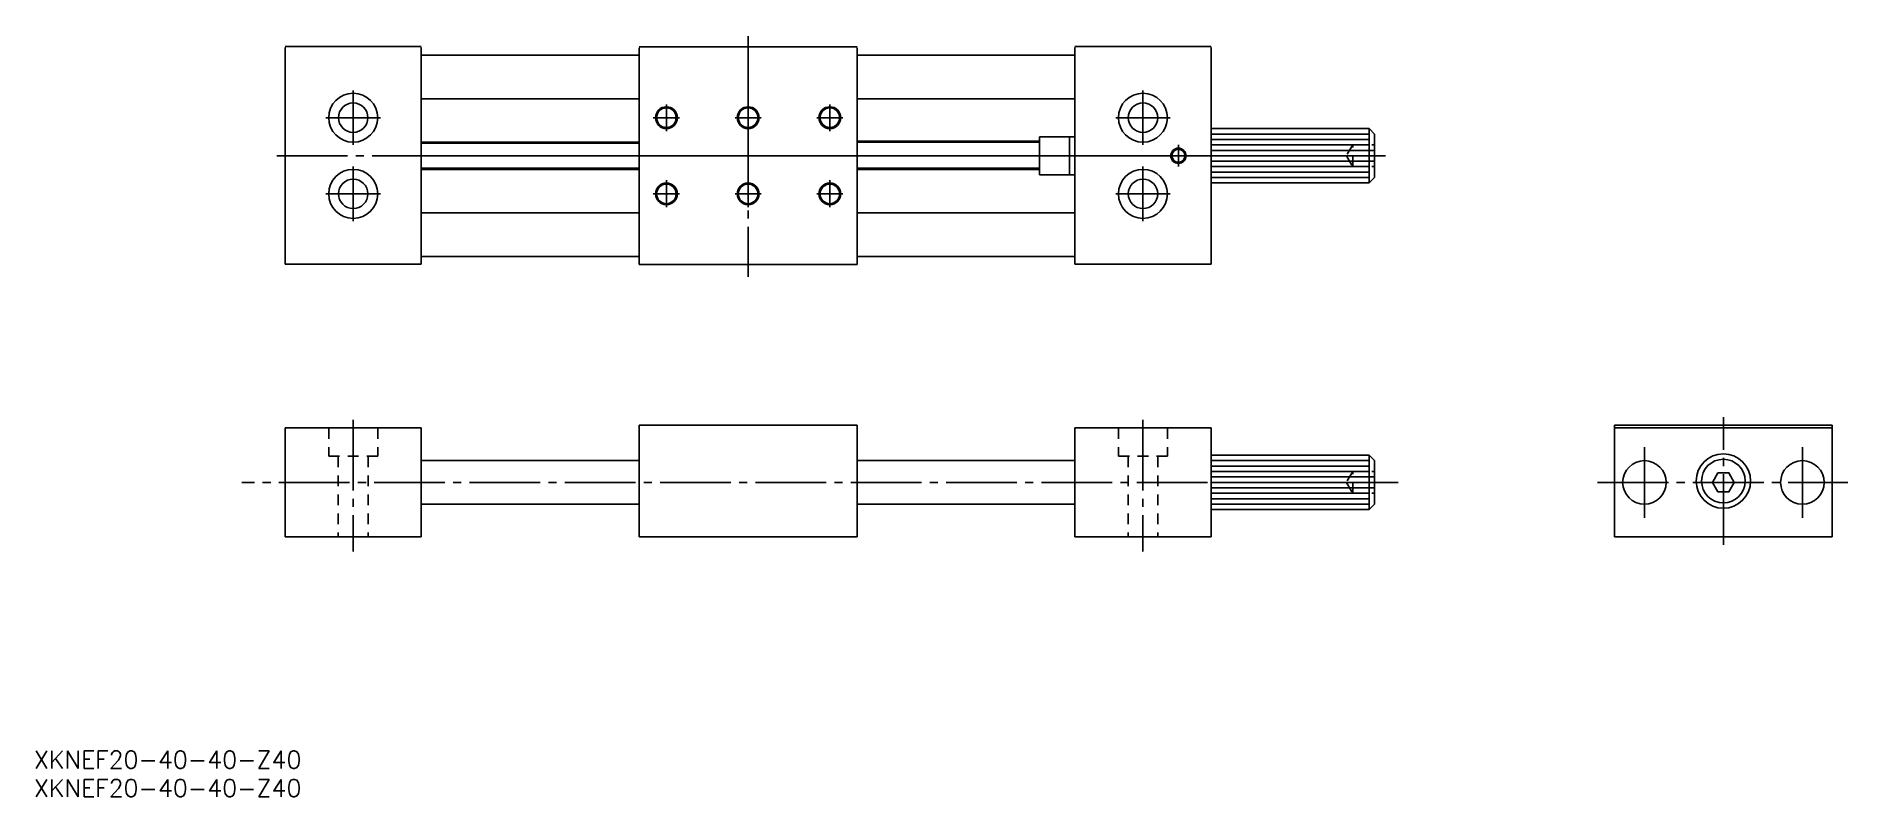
# Model space of a CAD drawing. Extents: x -36 to 297, y 20 to 159.
import ezdxf

# ---------------------------------------------------------------- set-up
doc = ezdxf.new("R2010")
doc.units = 0
doc.linetypes.add('CENTER', pattern=[17.5, 13, -1.5, 1.5, -1.5])
doc.linetypes.add('DASHED', pattern=[3.5, 2, -1.5])
doc.layers.get('0').update_dxf_attribs({"linetype": 'CONTINUOUS'})
doc.layers.add('CENTER', color=1, linetype='CENTER')
doc.styles.get("Standard").update_dxf_attribs({"font": 'txt.shx', "bigfont": 'extfont.shx'})

msp = doc.modelspace()

# ---------------------------------------------------------------- linework, layer by layer
at = {"color": 7, "linetype": 'CONTINUOUS'}
for p, q in [((35, 157.45), (10, 157.45)), ((10, 157.26), (10, 117.45)), ((35, 157.26), (35, 117.45)), ((75, 157.36), (115, 157.36)), ((75, 157.17), (75, 117.36)), ((115, 157.17), (115, 117.36)), ((155, 157.45), (180, 157.45)), ((155, 157.26), (155, 117.45)), ((180, 157.26), (180, 117.45)), ((35, 155.85), (75, 155.85)), ((115, 155.85), (155, 155.85)), ((35, 147.85), (75, 147.85)), ((115, 147.85), (155, 147.85)), ((35, 139.86), (75, 139.86)), ((115, 140.06), (148.5, 140.06)), ((148.5, 140.86), (148.5, 133.86)), ((148.5, 140.86), (155, 140.86)), ((154, 140.86), (154, 133.86)), ((180, 142.36), (209, 142.36)), ((209, 142.36), (210, 141.36)), ((209, 142.36), (209, 132.36)), ((210, 141.36), (210, 133.36)), ((35, 134.86), (75, 134.86)), ((115, 134.86), (148.5, 134.86)), ((148.5, 133.86), (155, 133.86)), ((210, 133.36), (209, 132.36)), ((180, 132.36), (209, 132.36)), ((35, 126.87), (75, 126.87)), ((115, 126.87), (155, 126.87)), ((35, 117.45), (10, 117.45)), ((35, 118.87), (75, 118.87)), ((75, 117.36), (115, 117.36)), ((115, 118.87), (155, 118.87)), ((155, 117.45), (180, 117.45)), ((35, 87.34), (10, 87.34)), ((10, 87.34), (10, 67.34)), ((35, 87.34), (35, 67.34)), ((115, 87.84), (75, 87.84)), ((75, 87.84), (75, 67.34)), ((115, 87.84), (115, 67.34)), ((180, 87.34), (155, 87.34)), ((155, 87.34), (155, 67.34)), ((180, 87.34), (180, 67.34)), ((254.06, 87.84), (294.06, 87.84)), ((254.06, 67.34), (254.06, 87.84)), ((254.06, 87.34), (294.06, 87.34)), ((294.06, 67.34), (294.06, 87.84)), ((75, 81.34), (35, 81.34)), ((155, 81.34), (115, 81.34)), ((180, 82.34), (209, 82.34)), ((209, 82.34), (210, 81.34)), ((209, 82.34), (209, 72.34)), ((210, 81.34), (210, 73.34)), ((75, 73.34), (35, 73.34)), ((155, 73.34), (115, 73.34)), ((210, 73.34), (209, 72.34)), ((180, 72.34), (209, 72.34)), ((35, 67.34), (10, 67.34)), ((115, 67.34), (75, 67.34)), ((180, 67.34), (155, 67.34)), ((254.06, 67.34), (294.06, 67.34))]:
    msp.add_line(p, q, dxfattribs=at)
at = {"color": 3, "linetype": 'CONTINUOUS'}
for p, q in [((115, 139.86), (148.5, 139.86)), ((180, 141.36), (209, 141.36)), ((180, 140.36), (209, 140.36)), ((35, 139.66), (75, 139.66)), ((180, 139.36), (209, 139.36)), ((180, 138.36), (209, 138.36)), ((180, 137.36), (209, 137.36)), ((35, 135.06), (75, 135.06)), ((115, 135.06), (148.5, 135.06)), ((180, 136.36), (209, 136.36)), ((180, 135.36), (209, 135.36)), ((180, 134.36), (209, 134.36)), ((180, 133.36), (209, 133.36)), ((180, 81.34), (209, 81.34)), ((180, 80.34), (209, 80.34)), ((180, 79.34), (209, 79.34)), ((180, 78.34), (209, 78.34)), ((180, 77.34), (209, 77.34)), ((180, 76.34), (209, 76.34)), ((180, 75.34), (209, 75.34)), ((180, 74.34), (209, 74.34)), ((180, 73.34), (209, 73.34))]:
    msp.add_line(p, q, dxfattribs=at)
at = {"color": 3, "linetype": 'DASHED'}
for p, q in [((206, 139.36), (204.85, 137.36)), ((204.85, 137.36), (206, 135.36)), ((206, 135.36), (206, 139.36)), ((206, 139.36), (210, 139.36)), ((210, 138.36), (206, 138.36)), ((210, 136.36), (206, 136.36)), ((206, 135.36), (210, 135.36)), ((18, 87.34), (18, 82.14)), ((27, 87.34), (27, 82.14)), ((163, 87.34), (163, 82.14)), ((172, 87.34), (172, 82.14)), ((27, 82.14), (18, 82.14)), ((19.75, 82.14), (19.75, 67.34)), ((25.25, 82.14), (25.25, 67.34)), ((163, 82.14), (172, 82.14)), ((164.75, 82.14), (164.75, 67.34)), ((170.25, 82.14), (170.25, 67.34)), ((206, 79.34), (204.85, 77.34)), ((204.85, 77.34), (206, 75.34)), ((206, 75.34), (206, 79.34)), ((206, 79.34), (210, 79.34)), ((210, 78.34), (206, 78.34)), ((210, 76.34), (206, 76.34)), ((206, 75.34), (210, 75.34))]:
    msp.add_line(p, q, dxfattribs=at)
at = {"color": 3, "linetype": 'CONTINUOUS'}
msp.add_lwpolyline([(273.06, 79.07), (272.06, 77.34), (273.06, 75.61), (275.06, 75.61), (276.06, 77.34), (275.06, 79.07)], close=True, dxfattribs=at)
for centre, radius in [((22.5, 144.36), 4.5), ((80, 144.36), 2), ((95, 144.36), 2), ((110.01, 144.36), 2), ((167.5, 144.36), 4.5), ((174, 137.36), 1.4), ((174, 137.36), 1.4), ((22.5, 130.36), 4.5), ((167.5, 130.36), 4.5), ((80, 130.36), 2), ((95, 130.36), 2), ((110.01, 130.36), 2)]:
    msp.add_circle(centre, radius, dxfattribs=at)
at = {"color": 7, "linetype": 'CONTINUOUS'}
for centre, radius in [((22.5, 144.36), 2.7), ((167.5, 144.36), 2.7), ((80, 144.36), 1.8), ((95, 144.36), 1.8), ((110.01, 144.36), 1.8), ((174, 137.36), 1.2), ((174, 137.36), 1.2), ((22.5, 130.36), 2.7), ((167.5, 130.36), 2.7), ((80, 130.36), 1.8), ((95, 130.36), 1.8), ((110.01, 130.36), 1.8), ((259.56, 77.34), 4), ((274.06, 77.59), 5), ((274.06, 77.59), 4), ((288.56, 77.34), 4)]:
    msp.add_circle(centre, radius, dxfattribs=at)
at = {"layer": 'CENTER', "color": 1, "linetype": 'CENTER'}
for p, q in [((95, 159.33), (95, 115.09)), ((22.5, 149.36), (22.5, 139.36)), ((80, 146.79), (80, 141.87)), ((95, 146.79), (95, 141.87)), ((110.01, 146.79), (110.01, 141.87)), ((167.5, 149.36), (167.5, 139.36)), ((27.5, 144.36), (17.5, 144.36)), ((77.6, 144.36), (82.4, 144.36)), ((92.6, 144.36), (97.4, 144.36)), ((107.6, 144.36), (112.4, 144.36)), ((162.5, 144.36), (172.5, 144.36)), ((8.46, 137.36), (212.03, 137.36)), ((35, 137.36), (212.03, 137.36)), ((172, 137.36), (176, 137.36)), ((174, 139.36), (174, 135.36)), ((22.5, 135.36), (22.5, 125.36)), ((167.5, 135.36), (167.5, 125.36)), ((27.5, 130.36), (17.5, 130.36)), ((77.6, 130.36), (82.4, 130.36)), ((80, 127.92), (80, 132.85)), ((92.6, 130.36), (97.4, 130.36)), ((95, 127.92), (95, 132.85)), ((107.6, 130.36), (112.4, 130.36)), ((110.01, 127.92), (110.01, 132.85)), ((162.5, 130.36), (172.5, 130.36)), ((22.5, 88.85), (22.5, 64.62)), ((167.5, 88.85), (167.5, 64.62)), ((274.06, 65.84), (274.06, 89.34)), ((259.56, 70.84), (259.56, 83.84)), ((288.56, 70.84), (288.56, 83.84)), ((214.35, 77.34), (2.07, 77.34)), ((250.96, 77.34), (296.89, 77.34))]:
    msp.add_line(p, q, dxfattribs=at)

# ---------------------------------------------------------------- texts
at = {"color": 7, "linetype": 'CONTINUOUS'}
for p in [(-36.11, 24.79), (-36.11, 19.57)]:
    msp.add_text('XKNEF20-40-40-Z40', height=3.2, dxfattribs=at).set_placement(p)

doc.saveas('drawing.dxf')
